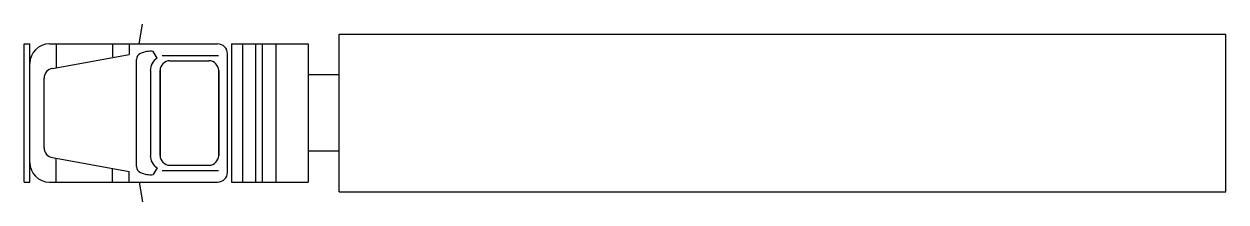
# Model space of a CAD drawing. Extents: x -3.4 to 15.2, y -1.4 to 1.4.
import ezdxf

# ---------------------------------------------------------------- set-up
doc = ezdxf.new("R2010")
doc.units = 0
doc.header["$MEASUREMENT"] = 0
doc.layers.add('01', color=1, linetype='CONTINUOUS')
doc.layers.add('02', color=2, linetype='CONTINUOUS')

msp = doc.modelspace()

# ---------------------------------------------------------------- linework, layer by layer
at = {"layer": '01'}
for p, q in [((-1.574, 1.067), (-1.521, 1.373)), ((-2.855, 1.067), (-2.855, 0.696)), ((-1.982, 1.067), (-1.982, 0.868)), ((-1.724, 1.067), (-1.724, 0.902)), ((-1.291, 0.845), (-1.356, 0.952)), ((0.025, 1.067), (0.025, -1.067)), ((0.229, 1.067), (0.229, -1.067)), ((0.33, 1.067), (0.33, -1.067)), ((0.54, 1.067), (0.54, -1.067)), ((-2.911, 0.689), (-1.724, 0.902)), ((-1.612, -0.827), (-1.612, 0.827)), ((-1.215, 0.886), (-0.347, 0.886)), ((-1.097, 0.806), (-0.494, 0.806)), ((-1.398, 0.657), (-1.398, -0.657)), ((-1.249, 0.654), (-1.249, -0.654)), ((-1.249, -0.654), (-1.249, 0.654)), ((-0.342, 0.654), (-0.342, -0.654)), ((-3.043, -0.538), (-3.043, 0.538)), ((-2.911, -0.689), (-1.724, -0.902)), ((-2.855, -1.067), (-2.855, -0.696)), ((-1.982, -1.067), (-1.982, -0.868)), ((-1.724, -1.067), (-1.724, -0.902)), ((-1.291, -0.845), (-1.356, -0.952)), ((-1.215, -0.886), (-0.347, -0.886)), ((-1.097, -0.806), (-0.494, -0.806)), ((-1.574, -1.067), (-1.521, -1.373))]:
    msp.add_line(p, q, dxfattribs=at)
for centre, radius, start, end in [((-1.389, 0.551), 0.402, 85.2278, 113.7054), ((-1.51, 0.827), 0.102, 113.7054, 180), ((-1.178, 0.654), 0.223, 120.7075, 180), ((-1.097, 0.654), 0.152, 90, 180), ((-0.494, 0.654), 0.152, 0, 90), ((-2.891, 0.538), 0.152, 97.5565, 180), ((-2.891, -0.538), 0.152, 180, 262.4435), ((-1.178, -0.654), 0.223, 180, 239.2925), ((-1.097, -0.654), 0.152, 180, 270), ((-0.494, -0.654), 0.152, 270, 0), ((-1.51, -0.827), 0.102, 180, 246.2946), ((-1.389, -0.551), 0.402, 246.2946, 274.7722)]:
    msp.add_arc(centre, radius, start, end, dxfattribs=at)
at = {"layer": '02'}
for p, q in [((1.524, 1.219), (15.24, 1.219)), ((1.524, -1.219), (1.524, 1.219)), ((15.24, -1.219), (15.24, 1.219)), ((-3.353, -1.067), (-3.353, 1.067)), ((-3.353, 1.067), (-3.262, 1.067)), ((-3.262, -1.067), (-3.262, 1.067)), ((-2.958, 1.067), (-0.358, 1.067)), ((-0.146, 1.067), (-0.146, -1.067)), ((-0.146, 1.067), (1.041, 1.067)), ((1.041, 1.067), (1.041, -1.067)), ((-0.206, -0.914), (-0.206, 0.914)), ((-0.342, -0.654), (-0.342, 0.654)), ((1.524, 0.588), (1.041, 0.588)), ((1.524, -0.588), (1.041, -0.588)), ((-3.353, -1.067), (-3.262, -1.067)), ((-2.958, -1.067), (-0.358, -1.067)), ((-0.146, -1.067), (1.041, -1.067)), ((1.524, -1.219), (15.24, -1.219))]:
    msp.add_line(p, q, dxfattribs=at)
for centre, radius, start, end in [((-2.958, 0.762), 0.305, 90, 180), ((-0.358, 0.914), 0.152, 0, 90), ((-2.958, -0.762), 0.305, 180, 270), ((-0.358, -0.914), 0.152, 270, 0)]:
    msp.add_arc(centre, radius, start, end, dxfattribs=at)

doc.saveas('drawing.dxf')
